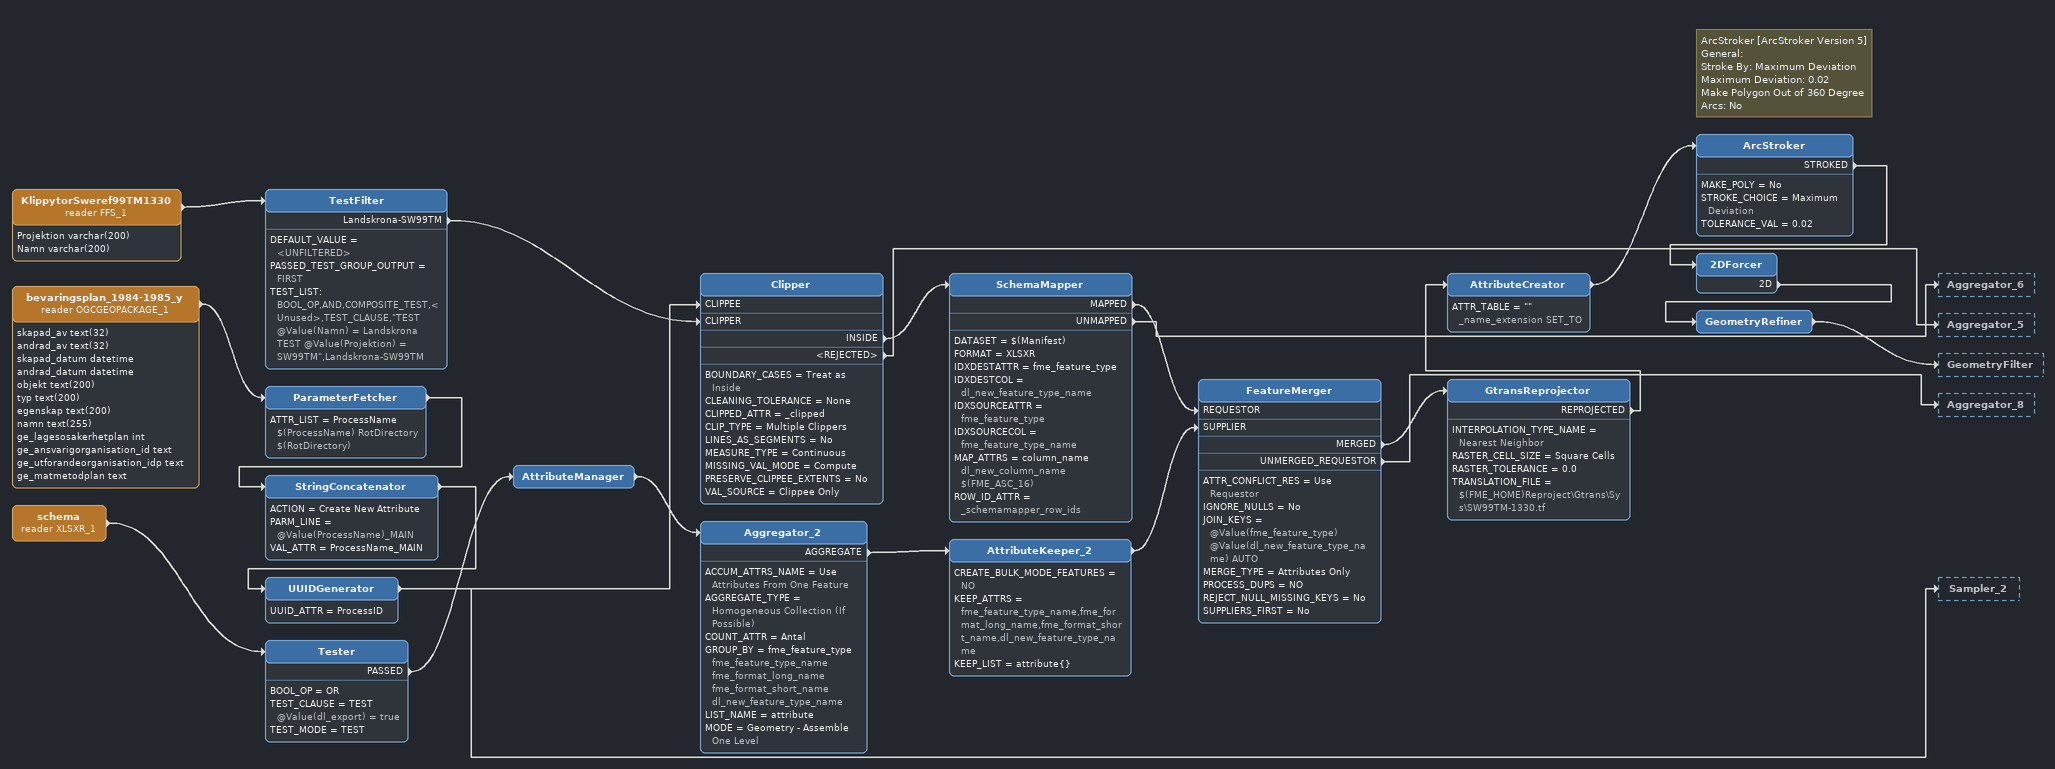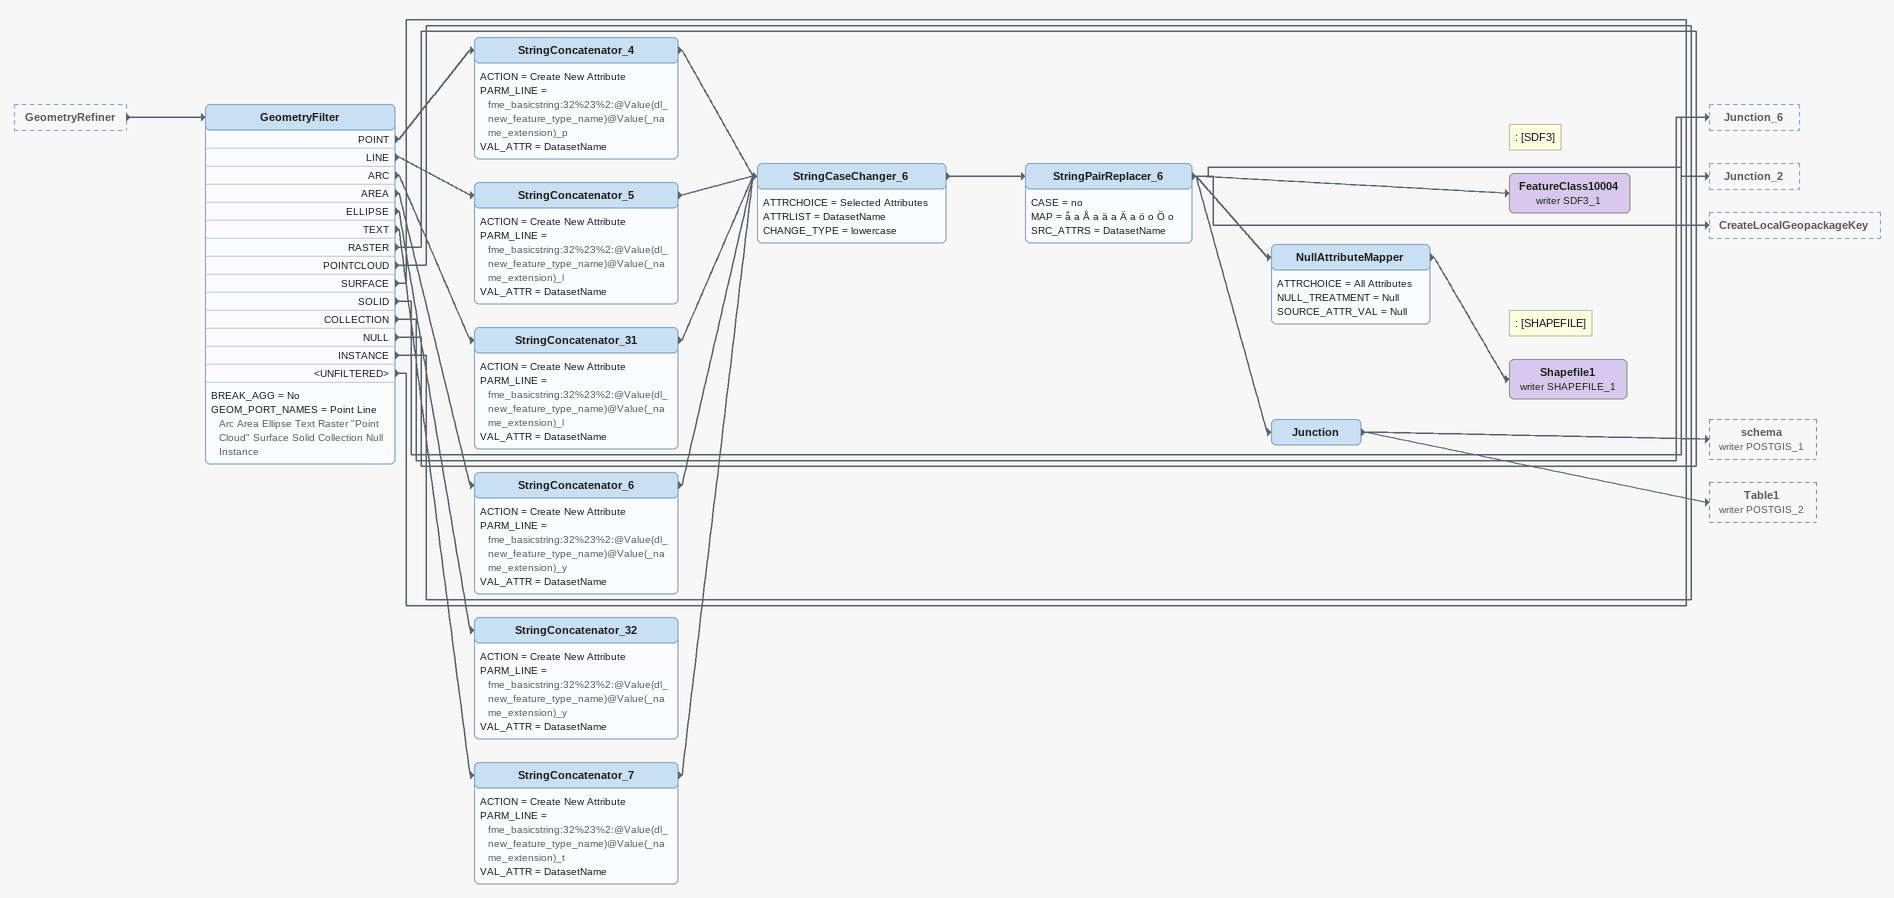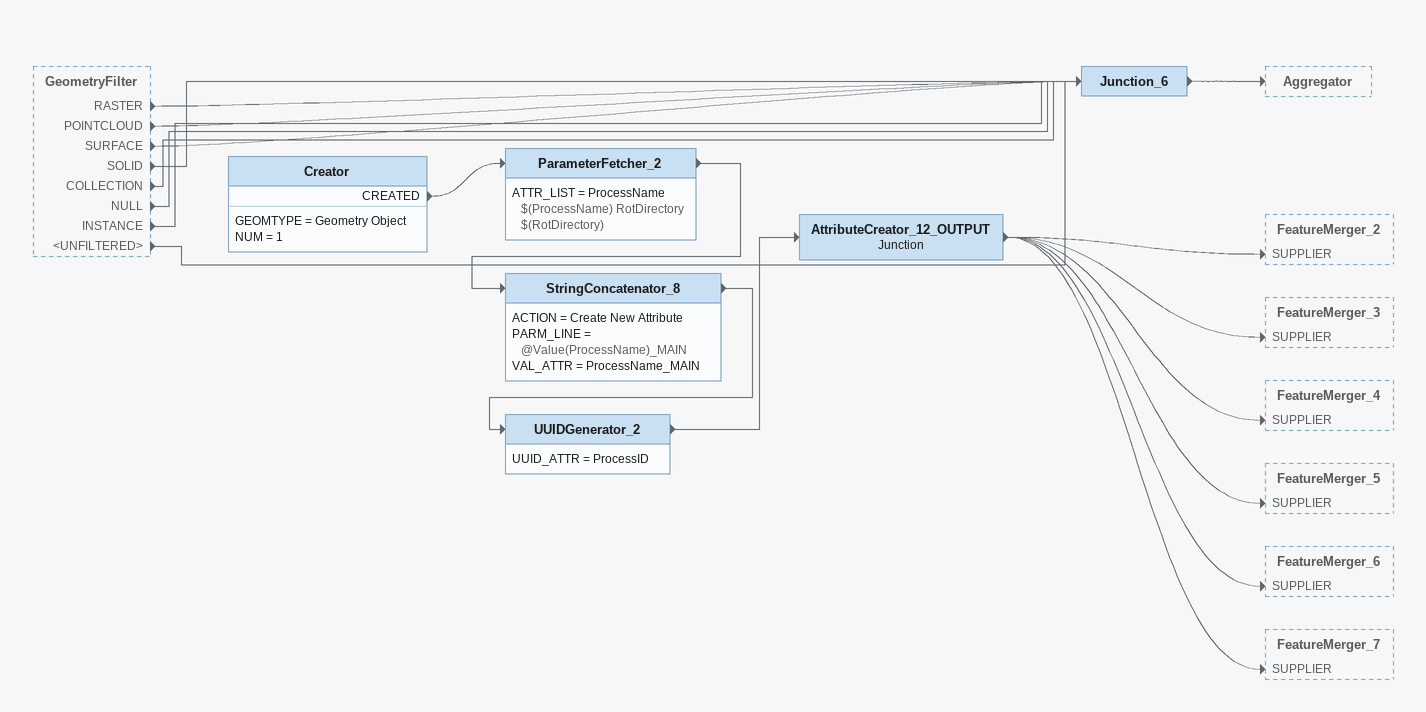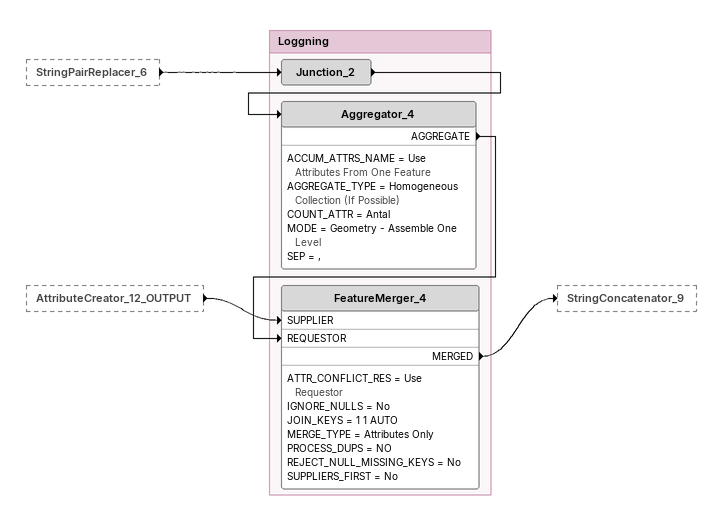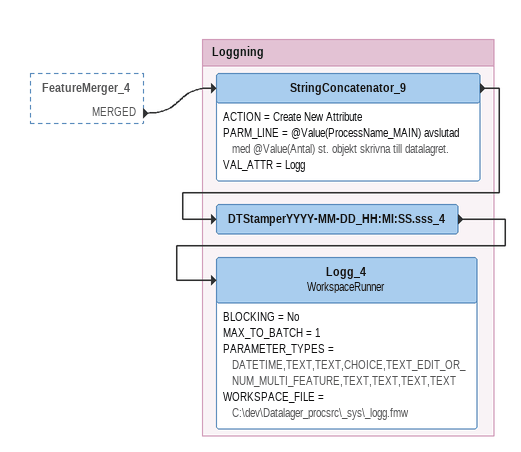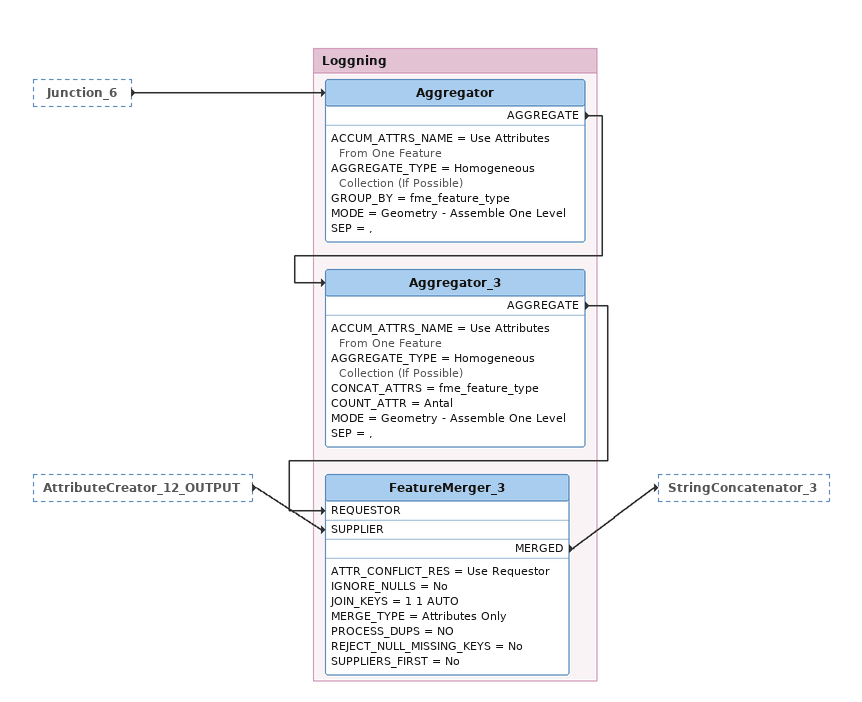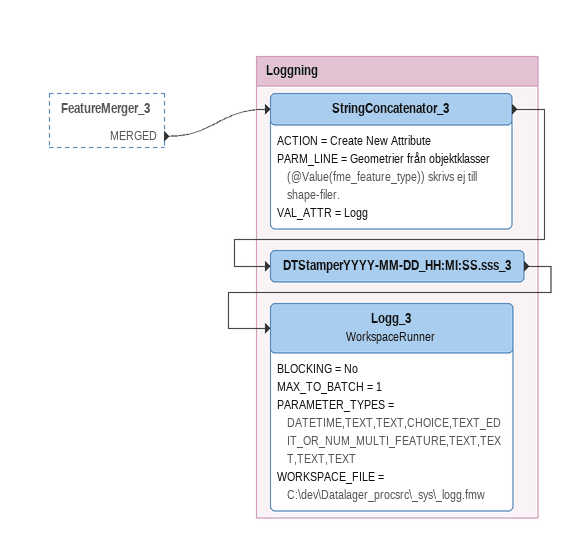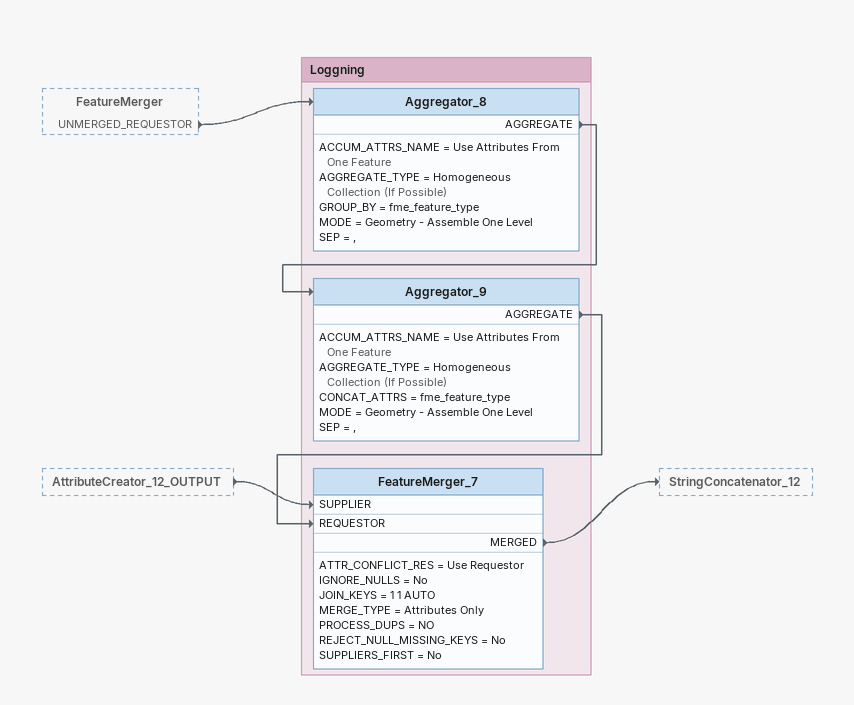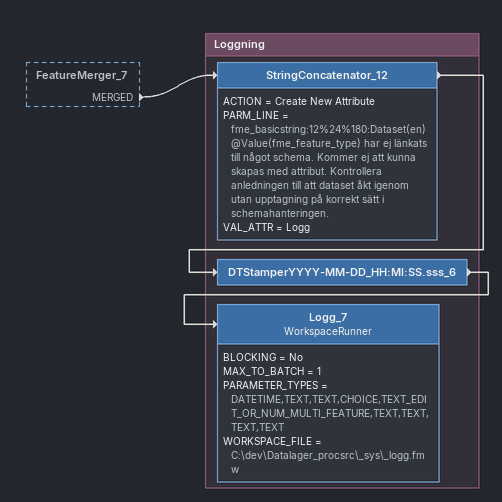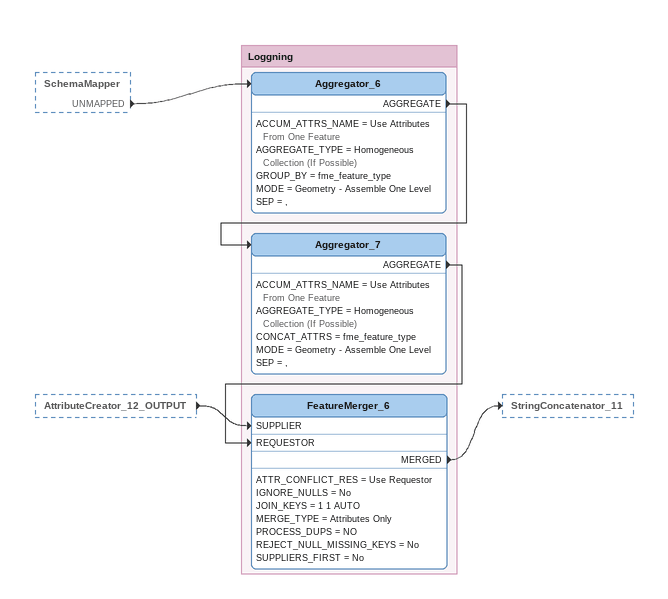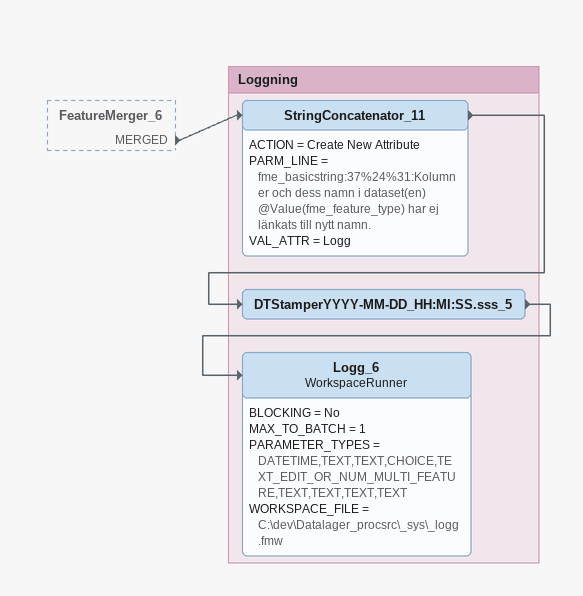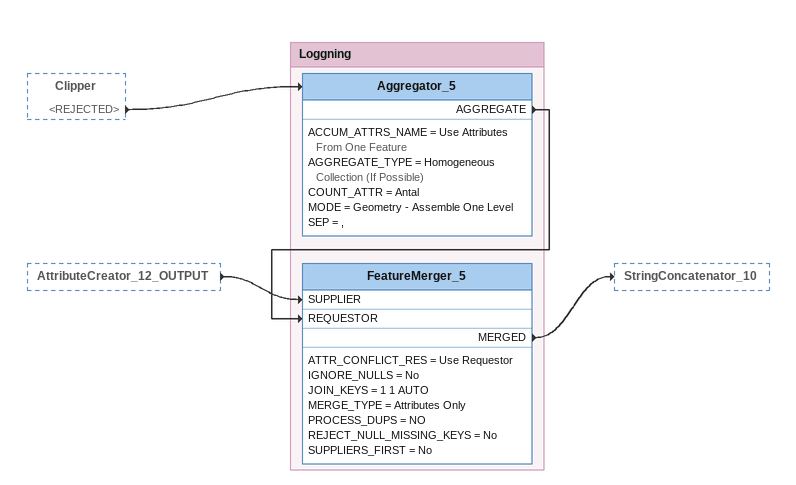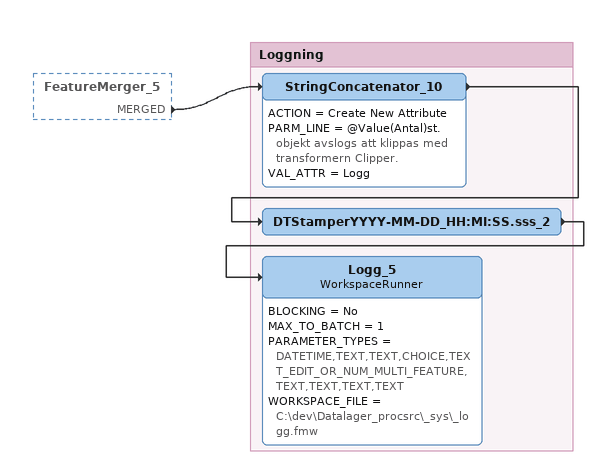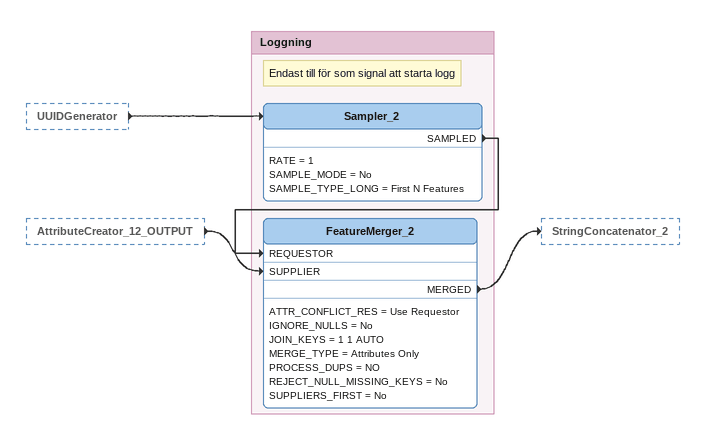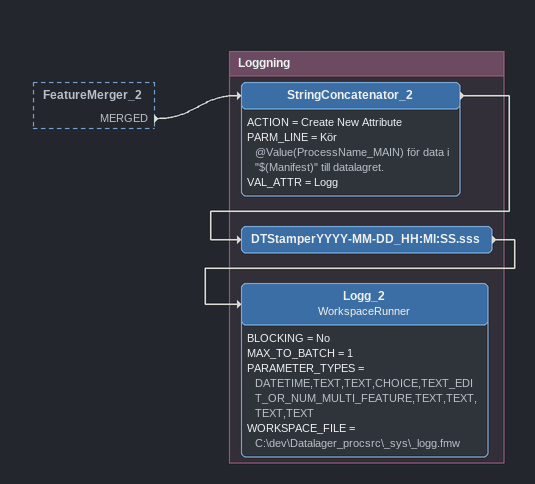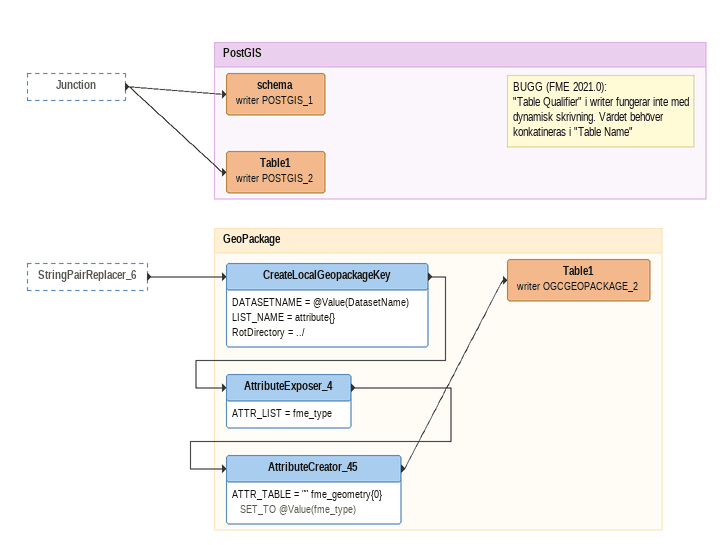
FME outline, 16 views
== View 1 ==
schema (reader XLSXR_1)
    -> Tester
Tester
    BOOL_OP = OR
    TEST_CLAUSE = TEST @Value(dl_export) = true
    TEST_MODE = TEST
    PASSED -> AttributeManager
AttributeManager
    -> Aggregator_2
Aggregator_2
    ACCUM_ATTRS_NAME = Use Attributes From One Feature
    AGGREGATE_TYPE = Homogeneous Collection (If Possible)
    COUNT_ATTR = Antal
    GROUP_BY = fme_feature_type fme_feature_type_name fme_format_long_name fme_format_short_name dl_new_feature_type_name
    LIST_NAME = attribute
    MODE = Geometry - Assemble One Level
    AGGREGATE -> AttributeKeeper_2
AttributeKeeper_2
    CREATE_BULK_MODE_FEATURES = NO
    KEEP_ATTRS = fme_feature_type_name,fme_format_long_name,fme_format_short_name,dl_new_feature_type_name
    KEEP_LIST = attribute{}
    -> FeatureMerger [SUPPLIER]
KlippytorSweref99TM1330 (reader FFS_1)
    attributes: Projektion varchar(200), Namn varchar(200)
    -> TestFilter
TestFilter
    DEFAULT_VALUE = <UNFILTERED>
    PASSED_TEST_GROUP_OUTPUT = FIRST
    TEST_LIST:
      BOOL_OP,AND,COMPOSITE_TEST,<Unused>,TEST_CLAUSE,"TEST @Value(Namn) = Landskrona
      TEST @Value(Projektion) = SW99TM",Landskrona-SW99TM
    Landskrona-SW99TM -> Clipper [CLIPPER]
bevaringsplan_1984-1985_y (reader OGCGEOPACKAGE_1)
    attributes: skapad_av text(32), andrad_av text(32), skapad_datum datetime, andrad_datum datetime, objekt text(200), typ text(200), egenskap text(200), namn text(255), ge_lagesosakerhetplan int, ge_ansvarigorganisation_id text, ge_utforandeorganisation_idp text, ge_matmetodplan text
    -> ParameterFetcher
ParameterFetcher
    ATTR_LIST = ProcessName $(ProcessName) RotDirectory $(RotDirectory)
    -> StringConcatenator
StringConcatenator
    ACTION = Create New Attribute
    PARM_LINE = @Value(ProcessName)_MAIN
    VAL_ATTR = ProcessName_MAIN
    -> UUIDGenerator
UUIDGenerator
    UUID_ATTR = ProcessID
    -> Clipper [CLIPPEE]
    -> Sampler_2
Clipper
    BOUNDARY_CASES = Treat as Inside
    CLEANING_TOLERANCE = None
    CLIPPED_ATTR = _clipped
    CLIP_TYPE = Multiple Clippers
    LINES_AS_SEGMENTS = No
    MEASURE_TYPE = Continuous
    MISSING_VAL_MODE = Compute
    PRESERVE_CLIPPEE_EXTENTS = No
    VAL_SOURCE = Clippee Only
    INSIDE -> SchemaMapper
    <REJECTED> -> Aggregator_5
SchemaMapper
    DATASET = $(Manifest)
    FORMAT = XLSXR
    IDXDESTATTR = fme_feature_type
    IDXDESTCOL = dl_new_feature_type_name
    IDXSOURCEATTR = fme_feature_type
    IDXSOURCECOL = fme_feature_type_name
    MAP_ATTRS = column_name dl_new_column_name $(FME_ASC_16)
    ROW_ID_ATTR = _schemamapper_row_ids
    MAPPED -> FeatureMerger [REQUESTOR]
    UNMAPPED -> Aggregator_6
FeatureMerger
    ATTR_CONFLICT_RES = Use Requestor
    IGNORE_NULLS = No
    JOIN_KEYS = @Value(fme_feature_type) @Value(dl_new_feature_type_name) AUTO
    MERGE_TYPE = Attributes Only
    PROCESS_DUPS = NO
    REJECT_NULL_MISSING_KEYS = No
    SUPPLIERS_FIRST = No
    MERGED -> GtransReprojector
    UNMERGED_REQUESTOR -> Aggregator_8
GtransReprojector
    INTERPOLATION_TYPE_NAME = Nearest Neighbor
    RASTER_CELL_SIZE = Square Cells
    RASTER_TOLERANCE = 0.0
    TRANSLATION_FILE = $(FME_HOME)Reproject\Gtrans\Sys\SW99TM-1330.tf
    REPROJECTED -> AttributeCreator
AttributeCreator
    ATTR_TABLE = "" _name_extension SET_TO
    -> ArcStroker
Note: ArcStroker [ArcStroker Version 5] / General: / Stroke By: Maximum Deviation / Maximum Deviation: 0.02 / Make Polygon Out of 360 Degree Arcs: No
ArcStroker
    MAKE_POLY = No
    STROKE_CHOICE = Maximum Deviation
    TOLERANCE_VAL = 0.02
    STROKED -> 2DForcer
2DForcer
    2D -> GeometryRefiner
GeometryRefiner
    -> GeometryFilter

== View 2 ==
GeometryRefiner [outside]
    -> GeometryFilter
GeometryFilter
    BREAK_AGG = No
    GEOM_PORT_NAMES = Point Line Arc Area Ellipse Text Raster "Point Cloud" Surface Solid Collection Null Instance
    POINT -> StringConcatenator_4
    LINE -> StringConcatenator_5
    ARC -> StringConcatenator_31
    AREA -> StringConcatenator_6
    ELLIPSE -> StringConcatenator_32
    TEXT -> StringConcatenator_7
    RASTER -> Junction_6
    POINTCLOUD -> Junction_6
    SURFACE -> Junction_6
    SOLID -> Junction_6
    COLLECTION -> Junction_6
    NULL -> Junction_6
    INSTANCE -> Junction_6
    <UNFILTERED> -> Junction_6
StringConcatenator_4
    ACTION = Create New Attribute
    PARM_LINE = fme_basicstring:32%23%2:@Value(dl_new_feature_type_name)@Value(_name_extension)_p
    VAL_ATTR = DatasetName
    -> StringCaseChanger_6
StringConcatenator_5
    ACTION = Create New Attribute
    PARM_LINE = fme_basicstring:32%23%2:@Value(dl_new_feature_type_name)@Value(_name_extension)_l
    VAL_ATTR = DatasetName
    -> StringCaseChanger_6
StringConcatenator_31
    ACTION = Create New Attribute
    PARM_LINE = fme_basicstring:32%23%2:@Value(dl_new_feature_type_name)@Value(_name_extension)_l
    VAL_ATTR = DatasetName
    -> StringCaseChanger_6
StringConcatenator_6
    ACTION = Create New Attribute
    PARM_LINE = fme_basicstring:32%23%2:@Value(dl_new_feature_type_name)@Value(_name_extension)_y
    VAL_ATTR = DatasetName
    -> StringCaseChanger_6
StringConcatenator_32
    ACTION = Create New Attribute
    PARM_LINE = fme_basicstring:32%23%2:@Value(dl_new_feature_type_name)@Value(_name_extension)_y
    VAL_ATTR = DatasetName
StringConcatenator_7
    ACTION = Create New Attribute
    PARM_LINE = fme_basicstring:32%23%2:@Value(dl_new_feature_type_name)@Value(_name_extension)_t
    VAL_ATTR = DatasetName
    -> StringCaseChanger_6
StringCaseChanger_6
    ATTRCHOICE = Selected Attributes
    ATTRLIST = DatasetName
    CHANGE_TYPE = lowercase
    -> StringPairReplacer_6
StringPairReplacer_6
    CASE = no
    MAP = å a Å a ä a Ä a ö o Ö o
    SRC_ATTRS = DatasetName
    -> NullAttributeMapper
    -> FeatureClass10004 (writer SDF3_1)
    -> Junction_2
    -> Junction
    -> CreateLocalGeopackageKey
Note: : [SDF3]
FeatureClass10004 (writer SDF3_1)
NullAttributeMapper
    ATTRCHOICE = All Attributes
    NULL_TREATMENT = Null
    SOURCE_ATTR_VAL = Null
    -> Shapefile1 (writer SHAPEFILE_1)
Note: : [SHAPEFILE]
Shapefile1 (writer SHAPEFILE_1)
Junction
    -> schema (writer POSTGIS_1)
    -> Table1 (writer POSTGIS_2)

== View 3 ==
GeometryFilter [outside]
    RASTER -> Junction_6
    POINTCLOUD -> Junction_6
    SURFACE -> Junction_6
    SOLID -> Junction_6
    COLLECTION -> Junction_6
    NULL -> Junction_6
    INSTANCE -> Junction_6
    <UNFILTERED> -> Junction_6
Junction_6
    -> Aggregator
Creator
    GEOMTYPE = Geometry Object
    NUM = 1
    CREATED -> ParameterFetcher_2
ParameterFetcher_2
    ATTR_LIST = ProcessName $(ProcessName) RotDirectory $(RotDirectory)
    -> StringConcatenator_8
StringConcatenator_8
    ACTION = Create New Attribute
    PARM_LINE = @Value(ProcessName)_MAIN
    VAL_ATTR = ProcessName_MAIN
    -> UUIDGenerator_2
UUIDGenerator_2
    UUID_ATTR = ProcessID
    -> AttributeCreator_12_OUTPUT
AttributeCreator_12_OUTPUT: Junction
    -> FeatureMerger_2 [SUPPLIER]
    -> FeatureMerger_3 [SUPPLIER]
    -> FeatureMerger_4 [SUPPLIER]
    -> FeatureMerger_5 [SUPPLIER]
    -> FeatureMerger_6 [SUPPLIER]
    -> FeatureMerger_7 [SUPPLIER]

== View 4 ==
StringPairReplacer_6 [outside]
    -> Junction_2
AttributeCreator_12_OUTPUT [outside]
    -> FeatureMerger_4 [SUPPLIER]

Bookmark: Loggning
Junction_2
    -> Aggregator_4
Aggregator_4
    ACCUM_ATTRS_NAME = Use Attributes From One Feature
    AGGREGATE_TYPE = Homogeneous Collection (If Possible)
    COUNT_ATTR = Antal
    MODE = Geometry - Assemble One Level
    SEP = ,
    AGGREGATE -> FeatureMerger_4 [REQUESTOR]
FeatureMerger_4
    ATTR_CONFLICT_RES = Use Requestor
    IGNORE_NULLS = No
    JOIN_KEYS = 1 1 AUTO
    MERGE_TYPE = Attributes Only
    PROCESS_DUPS = NO
    REJECT_NULL_MISSING_KEYS = No
    SUPPLIERS_FIRST = No
    MERGED -> StringConcatenator_9

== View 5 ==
FeatureMerger_4 [outside]
    MERGED -> StringConcatenator_9

Bookmark: Loggning
StringConcatenator_9
    ACTION = Create New Attribute
    PARM_LINE = @Value(ProcessName_MAIN) avslutad med @Value(Antal) st. objekt skrivna till datalagret.
    VAL_ATTR = Logg
    -> DTStamperYYYY-MM-DD_HH:MI:SS.sss_4
DTStamperYYYY-MM-DD_HH:MI:SS.sss_4
    -> Logg_4
Logg_4: WorkspaceRunner
    BLOCKING = No
    MAX_TO_BATCH = 1
    PARAMETER_TYPES = DATETIME,TEXT,TEXT,CHOICE,TEXT_EDIT_OR_NUM_MULTI_FEATURE,TEXT,TEXT,TEXT,TEXT
    WORKSPACE_FILE = C:\dev\Datalager_procsrc\_sys\_logg.fmw

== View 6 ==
Junction_6 [outside]
    -> Aggregator
AttributeCreator_12_OUTPUT [outside]
    -> FeatureMerger_3 [SUPPLIER]

Bookmark: Loggning
Aggregator
    ACCUM_ATTRS_NAME = Use Attributes From One Feature
    AGGREGATE_TYPE = Homogeneous Collection (If Possible)
    GROUP_BY = fme_feature_type
    MODE = Geometry - Assemble One Level
    SEP = ,
    AGGREGATE -> Aggregator_3
Aggregator_3
    ACCUM_ATTRS_NAME = Use Attributes From One Feature
    AGGREGATE_TYPE = Homogeneous Collection (If Possible)
    CONCAT_ATTRS = fme_feature_type
    COUNT_ATTR = Antal
    MODE = Geometry - Assemble One Level
    SEP = ,
    AGGREGATE -> FeatureMerger_3 [REQUESTOR]
FeatureMerger_3
    ATTR_CONFLICT_RES = Use Requestor
    IGNORE_NULLS = No
    JOIN_KEYS = 1 1 AUTO
    MERGE_TYPE = Attributes Only
    PROCESS_DUPS = NO
    REJECT_NULL_MISSING_KEYS = No
    SUPPLIERS_FIRST = No
    MERGED -> StringConcatenator_3

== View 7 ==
FeatureMerger_3 [outside]
    MERGED -> StringConcatenator_3

Bookmark: Loggning
StringConcatenator_3
    ACTION = Create New Attribute
    PARM_LINE = Geometrier från objektklasser (@Value(fme_feature_type)) skrivs ej till shape-filer.
    VAL_ATTR = Logg
    -> DTStamperYYYY-MM-DD_HH:MI:SS.sss_3
DTStamperYYYY-MM-DD_HH:MI:SS.sss_3
    -> Logg_3
Logg_3: WorkspaceRunner
    BLOCKING = No
    MAX_TO_BATCH = 1
    PARAMETER_TYPES = DATETIME,TEXT,TEXT,CHOICE,TEXT_EDIT_OR_NUM_MULTI_FEATURE,TEXT,TEXT,TEXT,TEXT
    WORKSPACE_FILE = C:\dev\Datalager_procsrc\_sys\_logg.fmw

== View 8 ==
FeatureMerger [outside]
    UNMERGED_REQUESTOR -> Aggregator_8
AttributeCreator_12_OUTPUT [outside]
    -> FeatureMerger_7 [SUPPLIER]

Bookmark: Loggning
Aggregator_8
    ACCUM_ATTRS_NAME = Use Attributes From One Feature
    AGGREGATE_TYPE = Homogeneous Collection (If Possible)
    GROUP_BY = fme_feature_type
    MODE = Geometry - Assemble One Level
    SEP = ,
    AGGREGATE -> Aggregator_9
Aggregator_9
    ACCUM_ATTRS_NAME = Use Attributes From One Feature
    AGGREGATE_TYPE = Homogeneous Collection (If Possible)
    CONCAT_ATTRS = fme_feature_type
    MODE = Geometry - Assemble One Level
    SEP = ,
    AGGREGATE -> FeatureMerger_7 [REQUESTOR]
FeatureMerger_7
    ATTR_CONFLICT_RES = Use Requestor
    IGNORE_NULLS = No
    JOIN_KEYS = 1 1 AUTO
    MERGE_TYPE = Attributes Only
    PROCESS_DUPS = NO
    REJECT_NULL_MISSING_KEYS = No
    SUPPLIERS_FIRST = No
    MERGED -> StringConcatenator_12

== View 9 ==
FeatureMerger_7 [outside]
    MERGED -> StringConcatenator_12

Bookmark: Loggning
StringConcatenator_12
    ACTION = Create New Attribute
    PARM_LINE = fme_basicstring:12%24%180:Dataset(en) @Value(fme_feature_type) har ej länkats till något schema. Kommer ej att kunna skapas med attribut. Kontrollera anledningen till att dataset åkt igenom utan upptagning på korrekt sätt i schemahanteringen.
    VAL_ATTR = Logg
    -> DTStamperYYYY-MM-DD_HH:MI:SS.sss_6
DTStamperYYYY-MM-DD_HH:MI:SS.sss_6
    -> Logg_7
Logg_7: WorkspaceRunner
    BLOCKING = No
    MAX_TO_BATCH = 1
    PARAMETER_TYPES = DATETIME,TEXT,TEXT,CHOICE,TEXT_EDIT_OR_NUM_MULTI_FEATURE,TEXT,TEXT,TEXT,TEXT
    WORKSPACE_FILE = C:\dev\Datalager_procsrc\_sys\_logg.fmw

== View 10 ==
SchemaMapper [outside]
    UNMAPPED -> Aggregator_6
AttributeCreator_12_OUTPUT [outside]
    -> FeatureMerger_6 [SUPPLIER]

Bookmark: Loggning
Aggregator_6
    ACCUM_ATTRS_NAME = Use Attributes From One Feature
    AGGREGATE_TYPE = Homogeneous Collection (If Possible)
    GROUP_BY = fme_feature_type
    MODE = Geometry - Assemble One Level
    SEP = ,
    AGGREGATE -> Aggregator_7
Aggregator_7
    ACCUM_ATTRS_NAME = Use Attributes From One Feature
    AGGREGATE_TYPE = Homogeneous Collection (If Possible)
    CONCAT_ATTRS = fme_feature_type
    MODE = Geometry - Assemble One Level
    SEP = ,
    AGGREGATE -> FeatureMerger_6 [REQUESTOR]
FeatureMerger_6
    ATTR_CONFLICT_RES = Use Requestor
    IGNORE_NULLS = No
    JOIN_KEYS = 1 1 AUTO
    MERGE_TYPE = Attributes Only
    PROCESS_DUPS = NO
    REJECT_NULL_MISSING_KEYS = No
    SUPPLIERS_FIRST = No
    MERGED -> StringConcatenator_11

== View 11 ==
FeatureMerger_6 [outside]
    MERGED -> StringConcatenator_11

Bookmark: Loggning
StringConcatenator_11
    ACTION = Create New Attribute
    PARM_LINE = fme_basicstring:37%24%31:Kolumner och dess namn i dataset(en) @Value(fme_feature_type) har ej länkats till nytt namn.
    VAL_ATTR = Logg
    -> DTStamperYYYY-MM-DD_HH:MI:SS.sss_5
DTStamperYYYY-MM-DD_HH:MI:SS.sss_5
    -> Logg_6
Logg_6: WorkspaceRunner
    BLOCKING = No
    MAX_TO_BATCH = 1
    PARAMETER_TYPES = DATETIME,TEXT,TEXT,CHOICE,TEXT_EDIT_OR_NUM_MULTI_FEATURE,TEXT,TEXT,TEXT,TEXT
    WORKSPACE_FILE = C:\dev\Datalager_procsrc\_sys\_logg.fmw

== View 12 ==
Clipper [outside]
    <REJECTED> -> Aggregator_5
AttributeCreator_12_OUTPUT [outside]
    -> FeatureMerger_5 [SUPPLIER]

Bookmark: Loggning
Aggregator_5
    ACCUM_ATTRS_NAME = Use Attributes From One Feature
    AGGREGATE_TYPE = Homogeneous Collection (If Possible)
    COUNT_ATTR = Antal
    MODE = Geometry - Assemble One Level
    SEP = ,
    AGGREGATE -> FeatureMerger_5 [REQUESTOR]
FeatureMerger_5
    ATTR_CONFLICT_RES = Use Requestor
    IGNORE_NULLS = No
    JOIN_KEYS = 1 1 AUTO
    MERGE_TYPE = Attributes Only
    PROCESS_DUPS = NO
    REJECT_NULL_MISSING_KEYS = No
    SUPPLIERS_FIRST = No
    MERGED -> StringConcatenator_10

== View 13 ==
FeatureMerger_5 [outside]
    MERGED -> StringConcatenator_10

Bookmark: Loggning
StringConcatenator_10
    ACTION = Create New Attribute
    PARM_LINE = @Value(Antal)st. objekt avslogs att klippas med transformern Clipper.
    VAL_ATTR = Logg
    -> DTStamperYYYY-MM-DD_HH:MI:SS.sss_2
DTStamperYYYY-MM-DD_HH:MI:SS.sss_2
    -> Logg_5
Logg_5: WorkspaceRunner
    BLOCKING = No
    MAX_TO_BATCH = 1
    PARAMETER_TYPES = DATETIME,TEXT,TEXT,CHOICE,TEXT_EDIT_OR_NUM_MULTI_FEATURE,TEXT,TEXT,TEXT,TEXT
    WORKSPACE_FILE = C:\dev\Datalager_procsrc\_sys\_logg.fmw

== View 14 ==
UUIDGenerator [outside]
    -> Sampler_2
AttributeCreator_12_OUTPUT [outside]
    -> FeatureMerger_2 [SUPPLIER]

Bookmark: Loggning
Note: Endast till för som signal att starta logg
Sampler_2
    RATE = 1
    SAMPLE_MODE = No
    SAMPLE_TYPE_LONG = First N Features
    SAMPLED -> FeatureMerger_2 [REQUESTOR]
FeatureMerger_2
    ATTR_CONFLICT_RES = Use Requestor
    IGNORE_NULLS = No
    JOIN_KEYS = 1 1 AUTO
    MERGE_TYPE = Attributes Only
    PROCESS_DUPS = NO
    REJECT_NULL_MISSING_KEYS = No
    SUPPLIERS_FIRST = No
    MERGED -> StringConcatenator_2

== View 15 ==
FeatureMerger_2 [outside]
    MERGED -> StringConcatenator_2

Bookmark: Loggning
StringConcatenator_2
    ACTION = Create New Attribute
    PARM_LINE = Kör @Value(ProcessName_MAIN) för data i "$(Manifest)" till datalagret.
    VAL_ATTR = Logg
    -> DTStamperYYYY-MM-DD_HH:MI:SS.sss
DTStamperYYYY-MM-DD_HH:MI:SS.sss
    -> Logg_2
Logg_2: WorkspaceRunner
    BLOCKING = No
    MAX_TO_BATCH = 1
    PARAMETER_TYPES = DATETIME,TEXT,TEXT,CHOICE,TEXT_EDIT_OR_NUM_MULTI_FEATURE,TEXT,TEXT,TEXT,TEXT
    WORKSPACE_FILE = C:\dev\Datalager_procsrc\_sys\_logg.fmw

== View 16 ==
Junction [outside]
    -> schema (writer POSTGIS_1)
    -> Table1 (writer POSTGIS_2)
StringPairReplacer_6 [outside]
    -> CreateLocalGeopackageKey

Bookmark: PostGIS
Note: BUGG (FME 2021.0): / "Table Qualifier" i writer fungerar inte med dynamisk skrivning. Värdet behöver konkatineras i "Table Name"
schema (writer POSTGIS_1)
Table1 (writer POSTGIS_2)

Bookmark: GeoPackage
CreateLocalGeopackageKey
    DATASETNAME = @Value(DatasetName)
    LIST_NAME = attribute{}
    RotDirectory = ../
    -> AttributeExposer_4
AttributeExposer_4
    ATTR_LIST = fme_type
    -> AttributeCreator_45
AttributeCreator_45
    ATTR_TABLE = "" fme_geometry{0} SET_TO @Value(fme_type)
    -> Table1 (writer OGCGEOPACKAGE_2)
Table1 (writer OGCGEOPACKAGE_2)
